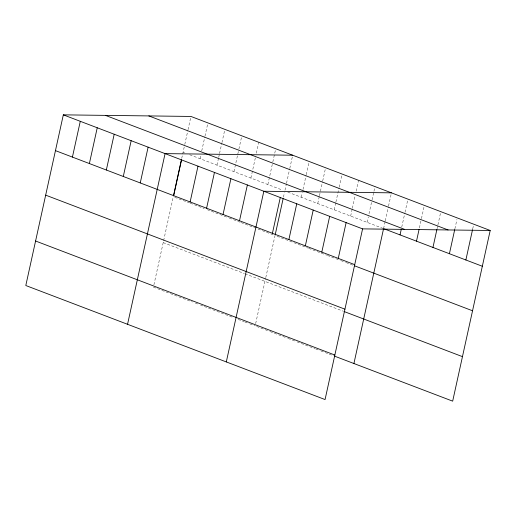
<?xml version="1.0" encoding="UTF-8"?>
<svg xmlns="http://www.w3.org/2000/svg" width="516" height="516" viewBox="0 0 516 516"><rect width="100%" height="100%" fill="white"/><g stroke="black" fill="none" stroke-linecap="round" stroke-linejoin="round"><path stroke-width="0.39" stroke-dasharray="2.58 1.94" d="M153.916 284.819L173.286 196.738M181.722 158.36L184.612 145.222M184.78 144.441L187.856 130.445M188.03 129.664L190.939 116.442M200.027 158.683L200.885 154.794M201.737 150.904L204.82 136.908M204.987 136.127L207.896 122.905M216.984 165.146L218.526 158.148M218.7 157.367L219.384 154.258M219.552 153.478L221.777 143.364M221.945 142.59L224.853 129.368M233.948 171.609L238.734 149.827M238.902 149.053L241.81 135.831M250.905 178.072L255.349 157.844M256.375 153.181L258.768 142.287M267.862 184.535L272.648 162.753M272.822 161.972L275.731 148.75M255.665 323.59L265.617 278.317M265.792 277.556L275.034 235.509L307.949 248.054M283.471 197.131L284.484 192.526M284.993 190.217L286.361 183.993M286.528 183.219L289.611 169.216M289.779 168.435L292.514 155.993M301.28 197.267L302.305 192.597M302.989 189.488L306.065 175.485M306.24 174.711L309.149 161.489M317.74 203.536L319.275 196.538M319.449 195.757L322.526 181.761M322.7 180.981L325.602 167.758M334.2 209.812L335.735 202.807M335.91 202.033L338.986 188.03M339.16 187.25L342.063 174.027M350.661 216.081L352.196 209.083M352.37 208.303L355.272 195.08M356.13 191.191L358.523 180.303M367.115 222.351L368.314 216.907M368.998 213.798L371.907 200.576M372.075 199.795L373.784 192.017M373.958 191.243L374.984 186.573M383.575 228.627L385.117 221.622M385.284 220.848L388.367 206.845M388.535 206.065L391.102 194.403M401.745 227.117L404.821 213.114M404.995 212.34L407.73 199.892M419.405 227.943L421.282 219.39M421.456 218.61L424.191 206.168M437.058 228.775L437.742 225.66M437.916 224.886L440.477 213.218M454.886 228.82L456.937 219.487M472.714 228.872L473.572 224.982M183.07 152.22L184.547 152.788M189.707 154.748L282.607 190.152M287.812 192.133L382.827 228.336M174.756 197.299L189.501 202.917M190.243 203.201L204.252 208.541M207.2 209.664L223.422 215.843M224.157 216.127L228.582 217.81M229.317 218.094L240.379 222.306M241.114 222.59L255.123 227.924M258.071 229.046L274.293 235.232M308.697 248.338L326.654 255.181M327.402 255.465L340.121 260.316M340.87 260.599L345.359 262.309M346.107 262.592L353.589 265.443M163.198 242.604L244.3 273.512M245.042 273.79L343.508 311.309M153.413 287.122L169.635 293.301M170.37 293.585L186.592 299.764M187.327 300.048L192.487 302.008M195.435 303.137L197.647 303.976M200.601 305.104L202.814 305.943M204.284 306.504L233.78 317.746M238.205 319.43L244.1 321.681M244.836 321.958L249.26 323.642M250.002 323.925L255.162 325.893M256.658 326.46L269.378 331.311M270.126 331.595L287.328 338.148M288.076 338.438L296.307 341.573M297.055 341.856L315.012 348.7M315.76 348.984L320.249 350.693M320.997 350.977L328.479 353.828M329.227 354.118L333.717 355.827"/><path stroke-width="0.77" d="M490.2 230.478L190.939 116.442L63.326 114.849L25.8 285.522L325.061 399.558L362.587 228.878L490.2 230.478L452.674 401.151L334.465 356.111M72.421 157.09L80.283 121.305M89.378 163.553L97.24 127.768M106.335 170.009L114.204 134.231M123.292 176.472L131.161 140.694M140.249 182.935L148.118 147.157M127.549 324.293L165.075 153.62L292.688 155.213M173.453 195.97L181.38 159.895M173.666 195.667L181.535 159.889M190.127 201.943L197.996 166.158M206.587 208.212L214.456 172.434M223.047 214.482L230.91 178.704M239.508 220.758L247.37 184.98M226.305 361.929L263.831 191.249L391.444 192.842M272.422 233.303L280.291 197.518M275.202 234.741L283.129 198.666M288.883 239.572L296.752 203.794M305.343 245.842L313.212 210.064M321.803 252.118L329.672 216.333M338.264 258.387L346.126 222.609M353.918 363.522L383.575 228.627M400.035 234.896L401.235 229.452M416.496 241.165L419.063 229.504M432.956 247.441L436.891 229.549M449.417 253.711L454.719 229.601M465.871 259.987L472.546 229.646M148.827 115.913L448.088 229.949M105.438 115.371L404.699 229.407M384.323 228.91L482.331 266.256M63.326 114.849L362.587 228.878M55.457 150.627L354.724 264.656M354.337 265.727L472.546 310.774M45.672 195.145L344.933 309.174M344.256 311.593L462.459 356.64M35.585 241.011L334.852 355.04"/></g></svg>
